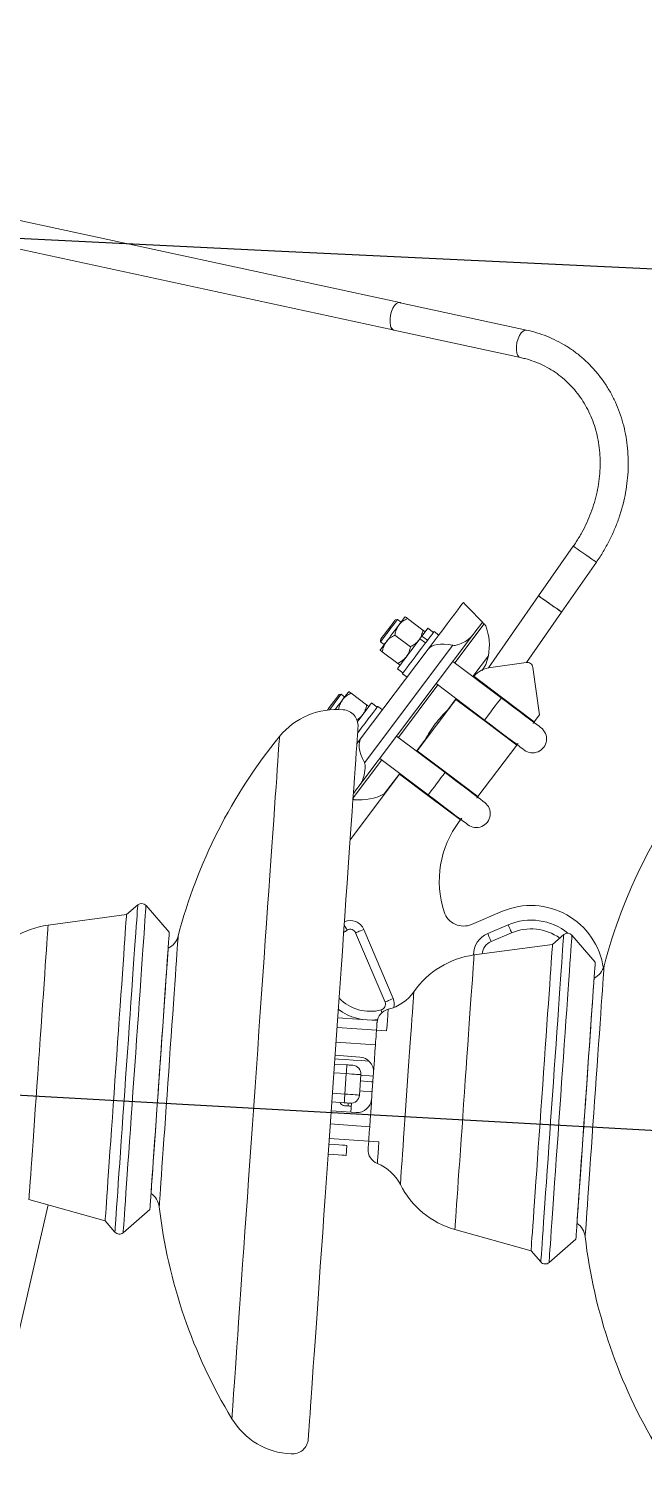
# Model space of a CAD drawing. Header units: millimetres. Extents: x 1587714 to 3094800, y -694377 to -413614.
# Drawn here: x 2355356.7 to 2355566.7, y -549894.7 to -549399.6 of the extents above; entities that cross this region are included whole.
import ezdxf

# ---------------------------------------------------------------- set-up
doc = ezdxf.new("R2010")
doc.units = ezdxf.units.MM

# ---------------------------------------------------------------- blocks, each defined once
blk = doc.blocks.new('poste RT1 vista lateral')
at = {"color": 7, "linetype": 'Continuous', "lineweight": 15}
for p, q in [((1019.5044, 9252.4362), (840.7318, 9290.9884)), ((838.708, 9281.6041), (1017.0414, 9243.1464)), ((1062.7386, 9243.0339), (1019.5436, 9252.3484)), ((1017.4137, 9242.9872), (1060.7149, 9233.6488)), ((1078.7959, 9169.1699), (1066.9302, 9152.1478)), ((1074.8056, 9146.6584), (1086.6713, 9163.6806)), ((1041.2211, 9149.9143), (1041.1978, 9149.9314)), ((1066.9302, 9152.1478), (1049.8111, 9127.5888)), ((1018.6405, 9144.0911), (1017.9403, 9143.9929)), ((1019.8804, 9143.1565), (1018.6405, 9144.0911)), ((1027.3866, 9140.4767), (1022.0718, 9144.4821)), ((1062.8078, 9129.4456), (1074.8056, 9146.6584)), ((1044.4858, 9138.8421), (1005.8228, 9087.5344)), ((1023.0912, 9134.7766), (1017.7765, 9138.782)), ((1026.4771, 9137.6872), (1027.0423, 9138.4368)), ((1027.0423, 9138.4368), (1028.949, 9137.0006)), ((1030.9789, 9139.6937), (1029.0721, 9141.1309)), ((1032.7724, 9138.7506), (1031.1751, 9139.9541)), ((1048.2566, 9142.5872), (1048.8349, 9141.9845)), ((1029.1614, 9133.9593), (1006.2924, 9103.6105)), ((1037.5826, 9135.2697), (1007.3542, 9095.1543)), ((1012.8127, 9137.1884), (1012.9112, 9136.4875)), ((1012.9112, 9136.4875), (1014.1511, 9135.5538)), ((1026.3566, 9137.527), (1028.2634, 9136.0908)), ((1018.7958, 9129.0765), (1013.4811, 9133.0819)), ((1054.1798, 9117.3101), (1037.6479, 9129.7679)), ((1048.8771, 9128.7389), (1047.618, 9126.678)), ((1049.7409, 9131.6838), (1048.8771, 9128.7389)), ((1050.5999, 9127.7318), (1062.7234, 9129.436)), ((1018.6317, 9127.276), (1020.5385, 9125.8397)), ((1020.3425, 9125.5794), (1021.9397, 9124.3758)), ((1044.7448, 9124.7201), (1044.5812, 9124.5427)), ((1054.746, 9117.1842), (1044.7448, 9124.7201)), ((1064.9823, 9127.7337), (1067.2626, 9111.5089)), ((1008.1285, 9114.9211), (1002.8138, 9118.9256)), ((1031.9187, 9122.1643), (1048.4505, 9109.7074)), ((999.3824, 9118.5346), (998.6821, 9118.4363)), ((1000.6224, 9117.6), (999.3824, 9118.5346)), ((1011.7209, 9114.1381), (1009.814, 9115.5744)), ((1013.5143, 9113.194), (1011.917, 9114.3985)), ((1025.4345, 9099.2036), (1038.6745, 9116.7731)), ((1036.5188, 9113.9131), (1035.8448, 9113.2426)), ((1048.7279, 9109.1972), (1038.6745, 9116.7731)), ((1065.4571, 9109.1123), (1054.746, 9117.1842)), ((1048.7279, 9109.1972), (1059.439, 9101.1262)), ((1067.2626, 9111.5089), (1065.4571, 9109.1123)), ((1034.9216, 9091.7535), (1018.3899, 9104.2113)), ((1035.488, 9091.6276), (1025.4345, 9099.2036)), ((1028.0486, 9102.8972), (1027.5886, 9102.0618)), ((1059.439, 9101.1262), (1046.1991, 9083.5557)), ((1012.6606, 9096.6087), (1029.1923, 9084.1508)), ((1002.4799, 9068.7415), (1019.4164, 9091.2166)), ((1029.4698, 9083.6415), (1019.4164, 9091.2166)), ((1046.1991, 9083.5557), (1035.488, 9091.6276)), ((1014.476, 9084.661), (1014.1523, 9084.456)), ((1004.0002, 9082.4876), (1003.461, 9082.7718)), ((1029.4698, 9083.6415), (1040.1809, 9075.5696)), ((1040.1809, 9075.5696), (1039.8054, 9075.0718)), ((929.8599, 9046.5424), (926.0327, 9043.216)), ((940.6474, 9037.1811), (932.6814, 9046.345)), ((926.0327, 9043.216), (899.2196, 9039.5987)), ((1044.0069, 9039.8498), (1054.5726, 9044.3339)), ((1049.5142, 9036.7551), (1056.5263, 9039.7315)), ((1014.4102, 9013.3319), (1004.3721, 9036.9802)), ((1007.1336, 9038.1522), (1017.1717, 9014.504)), ((1057.6985, 9036.9706), (1050.6865, 9033.9942)), ((1075.5042, 9036.3581), (1071.677, 9033.0307)), ((1086.2917, 9026.9969), (1078.3258, 9036.1607)), ((1071.677, 9033.0307), (1044.8639, 9029.4144)), ((998.3649, 9009.6123), (998.3941, 9010.3123)), ((1011.7542, 9006.9697), (998.2265, 9007.9157)), ((998.3649, 9009.6123), (998.3453, 9009.6142)), ((997.9965, 9004.6265), (1011.4832, 9003.6833)), ((1014.9659, 9003.4392), (1011.4832, 9003.6833)), ((997.3321, 8995.1251), (1005.831, 8994.5309)), ((1011.1344, 8998.6956), (1010.9693, 8996.3343)), ((997.1228, 8992.1324), (1001.3821, 8991.8339)), ((1001.1728, 8988.8413), (1000.6845, 8981.8585)), ((1006.1606, 8988.4932), (1005.6723, 8981.5094)), ((996.0067, 8976.1708), (1004.5056, 8975.5766)), ((1000.4752, 8978.8659), (996.216, 8979.1634)), ((1001.9002, 8977.7958), (1001.9101, 8977.7901)), ((1002.9423, 8978.7304), (1002.7304, 8975.7006)), ((1009.1778, 8970.7148), (1009.3429, 8973.0752)), ((1008.829, 8965.7261), (995.3423, 8966.6693)), ((1008.829, 8965.7261), (1012.3117, 8965.483)), ((1001.1297, 8960.8977), (1001.3671, 8964.2928)), ((892.6595, 8945.7848), (918.7083, 8938.4711)), ((812.336, 8566.7794), (899.1805, 8943.9538)), ((924.8567, 8934.4466), (934.0205, 8942.4126)), ((918.7083, 8938.4711), (922.0352, 8934.644)), ((1038.3039, 8935.6005), (1064.3526, 8928.2868)), ((1070.501, 8924.2623), (1079.6648, 8932.2283)), ((1064.3526, 8928.2868), (1067.6795, 8924.4597))]:
    blk.add_line(p, q, dxfattribs=at)
at = {"color": 8, "linetype": 'Continuous', "lineweight": 15}
for p, q in [((1048.2566, 9142.5872), (1038.2529, 9129.312)), ((1049.7409, 9131.6838), (1044.4403, 9124.6495)), ((1032.5236, 9121.7084), (1018.9948, 9103.7555)), ((1038.7109, 9117.0459), (1035.8448, 9113.2426)), ((1028.0486, 9102.8972), (1025.1821, 9099.093)), ((1013.2656, 9096.1528), (1003.4894, 9083.1787)), ((1019.4529, 9091.4903), (1014.1523, 9084.456)), ((1011.1344, 8998.6956), (997.6477, 8999.6388)), ((1001.1728, 8988.8413), (996.9136, 8989.1398)), ((996.4253, 8982.156), (1000.6845, 8981.8585)), ((995.6911, 8971.657), (1009.1778, 8970.7148))]:
    blk.add_line(p, q, dxfattribs=at)
at = {"color": 7, "linetype": 'Continuous', "lineweight": 15, "flags": 128}
for points in [[(1019.8766, 9252.2769), (1019.5967, 9252.4114), (1018.9808, 9252.419), (1018.3288, 9252.0805), (1017.6889, 9251.4196), (1017.1084, 9250.4859), (1016.6307, 9249.3491), (1016.2912, 9248.0931), (1016.1148, 9246.8114), (1016.1148, 9245.5993), (1016.2912, 9244.5455), (1016.6307, 9243.7291), (1017.1084, 9243.2103), (1017.4806, 9243.052)], [(1041.1978, 9149.9314), (1041.0752, 9149.7693), (1040.7102, 9149.2849), (1040.1101, 9148.4885), (1039.2871, 9147.3956), (1038.2579, 9146.03), (1037.0436, 9144.4192), (1035.6688, 9142.5948), (1034.1615, 9140.594), (1032.5525, 9138.4587), (1030.8744, 9136.2319), (1029.1614, 9133.9593)], [(1047.7252, 9143.1403), (1046.0157, 9144.9208), (1044.5602, 9146.4372), (1043.3631, 9147.6836), (1042.4281, 9148.6573), (1041.7583, 9149.3545), (1041.3555, 9149.7741), (1041.2211, 9149.9143)], [(1066.9302, 9152.1478), (1066.9319, 9152.1468), (1067.1099, 9152.0219), (1067.5666, 9151.7043), (1068.2682, 9151.2151), (1069.1626, 9150.5914), (1070.1834, 9149.8799), (1071.2549, 9149.1332), (1072.2979, 9148.4065), (1073.2347, 9147.7533), (1073.996, 9147.2221), (1074.5253, 9146.853), (1074.7833, 9146.6737), (1074.8056, 9146.6584)], [(1066.9302, 9152.1478), (1067.0762, 9152.0457), (1067.5034, 9151.7482), (1068.1802, 9151.2761), (1069.0563, 9150.6658), (1070.0667, 9149.961), (1071.1366, 9149.2152), (1072.1866, 9148.4838), (1073.1387, 9147.82), (1073.9225, 9147.2736), (1074.4797, 9146.8854), (1074.769, 9146.6832), (1074.8056, 9146.6584)], [(1015.3764, 9140.5902), (1016.1322, 9141.5935), (1016.8207, 9142.5071), (1017.3809, 9143.25), (1017.763, 9143.7574), (1017.933, 9143.9834), (1017.9403, 9143.9929)], [(1018.6405, 9144.0911), (1018.5805, 9144.011), (1018.3192, 9143.6648), (1017.8693, 9143.0678), (1017.2642, 9142.2649), (1016.5486, 9141.315), (1015.7758, 9140.2898)], [(1019.1635, 9142.2048), (1019.6307, 9142.8247), (1020.053, 9143.3854), (1020.4235, 9143.8775), (1020.7357, 9144.2914), (1020.9842, 9144.6214), (1021.1648, 9144.8608), (1021.2744, 9145.0067), (1021.3111, 9145.0553)], [(1012.8127, 9137.1884), (1012.8199, 9137.198), (1012.99, 9137.423), (1013.372, 9137.9304), (1013.9323, 9138.6733), (1014.6208, 9139.5879), (1015.3764, 9140.5902)], [(1015.7758, 9140.2898), (1015.0029, 9139.2636), (1014.2873, 9138.3138), (1013.6822, 9137.5108), (1013.2323, 9136.9138), (1012.971, 9136.5676), (1012.9112, 9136.4875)], [(1014.8681, 9136.5047), (1015.372, 9137.1732), (1015.904, 9137.8799), (1016.4552, 9138.6113), (1017.0158, 9139.3552), (1017.5764, 9140.0991), (1018.1275, 9140.8305), (1018.6596, 9141.5362), (1019.1635, 9142.2048)], [(1020.3425, 9125.5794), (1020.4102, 9125.669), (1020.6916, 9126.0429), (1021.1805, 9126.6914), (1021.8568, 9127.5888), (1022.6928, 9128.6979), (1023.6544, 9129.9739), (1024.7021, 9131.3644), (1025.7931, 9132.812), (1026.8826, 9134.2578), (1027.9262, 9135.6435), (1028.8811, 9136.91), (1029.708, 9138.0077), (1030.3733, 9138.8908), (1030.8498, 9139.523), (1031.1177, 9139.8788), (1031.1751, 9139.9541)], [(1027.0423, 9138.4368), (1027.8138, 9139.4611), (1028.4208, 9140.2669), (1028.8379, 9140.82), (1029.0478, 9141.0985), (1029.0721, 9141.1309)], [(1047.7252, 9143.1403), (1047.4404, 9142.7627), (1047.1189, 9142.3364), (1046.7616, 9141.8615), (1046.3698, 9141.3417), (1045.9448, 9140.7781), (1045.4881, 9140.1715), (1045.0012, 9139.5259), (1044.4858, 9138.8421)], [(1012.7203, 9133.6551), (1012.7572, 9133.7037), (1012.8667, 9133.8487), (1013.0473, 9134.089), (1013.2959, 9134.419), (1013.608, 9134.8329), (1013.9785, 9135.324), (1014.4009, 9135.8848), (1014.8681, 9136.5047)], [(1018.6317, 9127.276), (1018.6339, 9127.2788), (1018.7733, 9127.4638), (1019.1237, 9127.9292), (1019.6705, 9128.655), (1020.391, 9129.6105), (1021.2555, 9130.7578), (1022.2277, 9132.0481), (1023.2675, 9133.4281), (1024.3316, 9134.8405), (1025.3757, 9136.2262), (1026.3566, 9137.527)], [(1026.4771, 9137.6872), (1026.4668, 9137.6739), (1026.3566, 9137.527)], [(999.9053, 9116.6492), (1000.3725, 9117.2691), (1000.795, 9117.8289), (1001.1655, 9118.321), (1001.4776, 9118.7348), (1001.7261, 9119.0648), (1001.9067, 9119.3042), (1002.0163, 9119.4501), (1002.0531, 9119.4987)], [(994.7008, 9113.153), (995.3627, 9114.0313), (996.1184, 9115.0336)], [(996.5178, 9114.7332), (995.7448, 9113.7071), (995.3832, 9113.2275)], [(996.1184, 9115.0336), (996.8741, 9116.0369), (997.5626, 9116.9505), (998.1228, 9117.6934), (998.5049, 9118.2008), (998.675, 9118.4268), (998.6821, 9118.4363)], [(999.3824, 9118.5346), (999.3224, 9118.4554), (999.0612, 9118.1083), (998.6113, 9117.5113), (998.0061, 9116.7083), (997.2906, 9115.7584), (996.5178, 9114.7332)], [(997.4104, 9113.3379), (997.7577, 9113.7986), (998.3183, 9114.5425), (998.8694, 9115.274), (999.4014, 9115.9797), (999.9053, 9116.6492)], [(1005.0014, 9109.1885), (1005.5469, 9109.9124), (1006.5679, 9111.2666), (1007.5068, 9112.5131), (1008.3247, 9113.5984), (1008.9876, 9114.4776), (1009.4679, 9115.1157), (1009.7457, 9115.4838), (1009.814, 9115.5744)], [(1005.0337, 9105.2633), (1005.444, 9105.8078), (1006.535, 9107.2564), (1007.6246, 9108.7022), (1008.6682, 9110.0869), (1009.6229, 9111.3534), (1010.45, 9112.4511), (1011.1153, 9113.3342), (1011.5917, 9113.9665), (1011.8596, 9114.3222), (1011.917, 9114.3985)], [(1038.6745, 9116.7731), (1038.7854, 9116.921), (1038.8189, 9116.9648)], [(1067.7565, 9107.079), (1067.5894, 9107.2049), (1067.092, 9107.5797), (1066.2768, 9108.1948), (1065.1636, 9109.0331), (1063.7799, 9110.0755), (1062.16, 9111.2962), (1060.3435, 9112.6657), (1058.3752, 9114.1486), (1056.3036, 9115.7098), (1054.1798, 9117.3101)], [(1000.0761, 9113.2328), (1000.0761, 9113.2329)], [(1048.4505, 9109.7074), (1050.5743, 9108.1071), (1052.6459, 9106.5459), (1054.6142, 9105.062), (1056.4307, 9103.6935), (1058.0507, 9102.4728), (1059.4343, 9101.4304), (1060.5475, 9100.5912), (1061.3627, 9099.977), (1061.8601, 9099.6022), (1062.0272, 9099.4763)], [(1006.2924, 9103.6105), (1004.7776, 9101.6007)], [(1025.2901, 9099.0119), (1025.3126, 9099.0415), (1025.4345, 9099.2036)], [(1019.4164, 9091.2166), (1019.5383, 9091.3787), (1019.5608, 9091.4083)], [(1048.4985, 9081.5225), (1048.3312, 9081.6493), (1047.8339, 9082.0241), (1047.0186, 9082.6383), (1045.9055, 9083.4766), (1044.5219, 9084.5199), (1042.9019, 9085.7406), (1041.0853, 9087.1091), (1039.1171, 9088.5921), (1037.0456, 9090.1532), (1034.9216, 9091.7535)], [(1005.8228, 9087.5344), (1005.3073, 9086.8507), (1004.8204, 9086.2041), (1004.3638, 9085.5985), (1003.9388, 9085.0339), (1003.5865, 9084.5666)], [(1029.1923, 9084.1508), (1031.3163, 9082.5505), (1033.3879, 9080.9894), (1035.3561, 9079.5064), (1037.1727, 9078.1369), (1038.7926, 9076.9162), (1040.1763, 9075.8739), (1041.2894, 9075.0346), (1042.1047, 9074.4205), (1042.602, 9074.0457), (1042.7692, 9073.9198)], [(918.7083, 8938.4711), (918.7207, 8938.6504), (918.7582, 8939.1854), (918.8203, 8940.0742), (918.9067, 8941.3092), (919.0167, 8942.8828), (919.1496, 8944.7834), (919.3046, 8946.9988), (919.4805, 8949.5146), (919.6761, 8952.3118), (919.8901, 8955.373), (920.1211, 8958.6756), (920.3674, 8962.1985), (920.6274, 8965.9169), (920.8994, 8969.806), (921.1813, 8973.8381), (921.4714, 8977.9866), (921.7677, 8982.2228), (922.0681, 8986.5181), (922.3704, 8990.8431), (922.6729, 8995.168), (922.9732, 8999.4633), (923.2695, 9003.7005), (923.5596, 9007.849), (923.8415, 9011.8811), (924.1135, 9015.7702), (924.3735, 9019.4886), (924.6199, 9023.0114), (924.8508, 9026.314), (925.0649, 9029.3753), (925.2605, 9032.1724), (925.4363, 9034.6873), (925.5913, 9036.9036), (925.7242, 9038.8043), (925.8342, 9040.3779), (925.9206, 9041.6129), (925.9827, 9042.5017), (926.0202, 9043.0367), (926.0327, 9043.216)], [(1001.4757, 9037.8976), (1001.4453, 9037.9462), (1001.3553, 9038.0912), (1001.2089, 9038.3268), (1001.0121, 9038.6443), (1000.7721, 9039.0296), (1000.4985, 9039.4702), (1000.4397, 9039.5651)], [(1057.6985, 9036.9706), (1057.6759, 9037.0231), (1057.6092, 9037.1804), (1057.5008, 9037.436), (1057.3551, 9037.7793), (1057.1774, 9038.198), (1056.9747, 9038.6748), (1056.7549, 9039.1927), (1056.5263, 9039.7315)], [(934.0205, 8942.4126), (934.0327, 8942.5881), (934.0695, 8943.1136), (934.1303, 8943.9833), (934.215, 8945.1935), (934.3226, 8946.7337), (934.4526, 8948.5924), (934.6039, 8950.7563), (934.7754, 8953.2092), (934.9659, 8955.9329), (935.1739, 8958.9074), (935.3979, 8962.1108), (935.6362, 8965.5192), (935.8871, 8969.1069), (936.1487, 8972.8482), (936.4191, 8976.7144), (936.6962, 8980.6778), (936.9781, 8984.709), (937.2627, 8988.7774), (937.5477, 8992.8534), (937.8311, 8996.9075), (938.1109, 9000.9081), (938.3849, 9004.8268), (938.6512, 9008.6348), (938.9076, 9012.3026), (939.1525, 9015.8036), (939.3839, 9019.1128), (939.6001, 9022.2037), (939.7994, 9025.0561), (939.9806, 9027.6463), (940.1422, 9029.9571), (940.2829, 9031.9703), (940.4019, 9033.6716), (940.4981, 9035.0478), (940.571, 9036.0882), (940.6198, 9036.7873), (940.6443, 9037.1373), (940.6474, 9037.1811)], [(1007.1336, 9038.1522), (1006.5949, 9037.9233), (1006.0768, 9037.704), (1005.5995, 9037.5009), (1005.1809, 9037.3235), (1004.8375, 9037.1776), (1004.5824, 9037.0698), (1004.4251, 9037.0031), (1004.3721, 9036.9802)], [(1050.6865, 9033.9942), (1050.6639, 9034.0467), (1050.5972, 9034.204), (1050.4888, 9034.4596), (1050.343, 9034.8029), (1050.1654, 9035.2216), (1049.9627, 9035.6984), (1049.7429, 9036.2163), (1049.5142, 9036.7551)], [(934.4053, 8947.8943), (934.4177, 8948.0736), (934.4552, 8948.6077), (934.5171, 8949.4936), (934.6031, 8950.7239), (934.7124, 8952.2879), (934.8441, 8954.1705), (934.9971, 8956.3582), (935.17, 8958.8311), (935.3614, 8961.5672), (935.5696, 8964.5455), (935.7929, 8967.7384), (936.0293, 8971.1192), (936.2769, 8974.6602), (936.5335, 8978.3299), (936.797, 8982.0979), (937.065, 8985.9307), (937.3354, 8989.7969), (937.6057, 8993.6631), (937.8738, 8997.4968), (938.1372, 9001.2639), (938.3938, 9004.9336), (938.6414, 9008.4746), (938.8779, 9011.8554), (939.1012, 9015.0492), (939.3094, 9018.0266), (939.5008, 9020.7636), (939.6737, 9023.2356), (939.8266, 9025.4233), (939.9583, 9027.3068), (940.0676, 9028.8699), (940.1536, 9030.1001), (940.2156, 9030.9861), (940.253, 9031.5211), (940.2655, 9031.6994), (940.2655, 9031.6994)], [(1064.3526, 8928.2868), (1064.3651, 8928.4661), (1064.4025, 8929.0011), (1064.4646, 8929.8899), (1064.551, 8931.1249), (1064.661, 8932.6975), (1064.794, 8934.5992), (1064.9489, 8936.8145), (1065.1248, 8939.3303), (1065.3204, 8942.1275), (1065.5345, 8945.1888), (1065.7654, 8948.4913), (1066.0118, 8952.0142), (1066.2718, 8955.7326), (1066.5437, 8959.6217), (1066.8257, 8963.6538), (1067.1158, 8967.8023), (1067.412, 8972.0385), (1067.7124, 8976.3339), (1068.0148, 8980.6588), (1068.3172, 8984.9837), (1068.6176, 8989.279), (1068.9138, 8993.5153), (1069.2039, 8997.6637), (1069.4859, 9001.6968), (1069.7578, 9005.585), (1070.0179, 9009.3043), (1070.2642, 9012.8262), (1070.4952, 9016.1297), (1070.7092, 9019.1901), (1070.9048, 9021.9882), (1071.0807, 9024.503), (1071.2357, 9026.7193), (1071.3686, 9028.62), (1071.4786, 9030.1936), (1071.565, 9031.4286), (1071.6271, 9032.3164), (1071.6645, 9032.8524), (1071.677, 9033.0307)], [(1079.6648, 8932.2283), (1079.6771, 8932.4038), (1079.7138, 8932.9283), (1079.7747, 8933.799), (1079.8593, 8935.0092), (1079.967, 8936.5494), (1080.097, 8938.4081), (1080.2482, 8940.572), (1080.4198, 8943.0249), (1080.6103, 8945.7486), (1080.8182, 8948.7231), (1081.0422, 8951.9265), (1081.2806, 8955.3339), (1081.5315, 8958.9226), (1081.7931, 8962.6629), (1082.0634, 8966.5301), (1082.3406, 8970.4936), (1082.6225, 8974.5247), (1082.907, 8978.5931), (1083.192, 8982.6691), (1083.4755, 8986.7232), (1083.7553, 8990.7238), (1084.0293, 8994.6425), (1084.2955, 8998.4496), (1084.552, 9002.1174), (1084.7969, 9005.6193), (1085.0282, 9008.9276), (1085.2444, 9012.0194), (1085.4438, 9014.8718), (1085.625, 9017.462), (1085.7865, 9019.7728), (1085.9273, 9021.786), (1086.0463, 9023.4873), (1086.1425, 9024.8635), (1086.2153, 9025.9039), (1086.2641, 9026.603), (1086.2886, 9026.953), (1086.2917, 9026.9969)], [(1080.0496, 8937.71), (1080.0621, 8937.8884), (1080.0995, 8938.4234), (1080.1615, 8939.3094), (1080.2475, 8940.5396), (1080.3568, 8942.1027), (1080.4885, 8943.9862), (1080.6415, 8946.1739), (1080.8144, 8948.6458), (1081.0057, 8951.3829), (1081.214, 8954.3602), (1081.4372, 8957.5541), (1081.6736, 8960.9349), (1081.9212, 8964.4759), (1082.1779, 8968.1456), (1082.4413, 8971.9126), (1082.7094, 8975.7464), (1082.9797, 8979.6126), (1083.2501, 8983.4788), (1083.5181, 8987.3126), (1083.7816, 8991.0796), (1084.0382, 8994.7493), (1084.2858, 8998.2903), (1084.5222, 9001.6711), (1084.7455, 9004.864), (1084.9537, 9007.8423), (1085.1451, 9010.5784), (1085.318, 9013.0513), (1085.4709, 9015.239), (1085.6026, 9017.1225), (1085.712, 9018.6856), (1085.798, 9019.9158), (1085.86, 9020.8018), (1085.8973, 9021.3358), (1085.9099, 9021.5151), (1085.9099, 9021.5151)], [(1013.058, 9010.6111), (1013.0722, 9010.5548), (1013.114, 9010.3898), (1013.1817, 9010.1209), (1013.2729, 9009.7594), (1013.2918, 9009.6842)], [(1017.1717, 9014.504), (1016.633, 9014.2751), (1016.1149, 9014.0557), (1015.6375, 9013.8526), (1015.2191, 9013.6752), (1014.8756, 9013.5293), (1014.6204, 9013.4215), (1014.4633, 9013.3548), (1014.4102, 9013.3319)], [(1011.4832, 9003.6833), (1011.5634, 9004.8296), (1011.6215, 9005.6612), (1011.6568, 9006.1657), (1011.6686, 9006.3345)], [(1011.4832, 9003.6833), (1011.4765, 9003.587), (1011.4566, 9003.3038), (1011.4244, 9002.8422), (1011.381, 9002.2223), (1011.3282, 9001.466), (1011.2679, 9000.6039), (1011.2025, 8999.6684), (1011.1344, 8998.6956)], [(1009.3429, 8973.0752), (1009.5362, 8975.8399), (1009.738, 8978.7266), (1009.9456, 8981.6954), (1010.1561, 8984.7052), (1010.3666, 8987.715), (1010.5742, 8990.6828), (1010.776, 8993.5696), (1010.9693, 8996.3343)], [(1001.3821, 8991.8339), (1001.378, 8991.7767), (1001.3661, 8991.606), (1001.3468, 8991.3304), (1001.3207, 8990.9575), (1001.289, 8990.5045), (1001.2528, 8989.9867), (1001.2136, 8989.4259), (1001.1728, 8988.8413)], [(1001.3821, 8991.8339), (1001.7713, 8991.8072), (1002.1455, 8991.7805), (1002.4905, 8991.7567), (1002.7928, 8991.7357), (1003.0409, 8991.7185), (1003.2253, 8991.7052), (1003.3388, 8991.6975), (1003.3772, 8991.6947)], [(1006.1606, 8988.4932), (1006.0648, 8988.4999), (1005.7809, 8988.519), (1005.32, 8988.5514), (1004.6997, 8988.5952), (1003.9439, 8988.6477), (1003.0815, 8988.7078), (1002.1458, 8988.7736), (1001.1728, 8988.8413)], [(1010.25, 8986.048), (1009.7072, 8986.0861), (1007.1458, 8986.2654), (1006.0104, 8986.3446)], [(1010.3861, 8987.9944), (1009.0482, 8988.0879), (1006.5448, 8988.2624), (1006.1465, 8988.291)], [(1000.6845, 8981.8585), (1000.6437, 8981.2748), (1000.6044, 8980.7131), (1000.5682, 8980.1962), (1000.5365, 8979.7423), (1000.5105, 8979.3704), (1000.4911, 8979.0938), (1000.4792, 8978.9231), (1000.4752, 8978.8659)], [(1000.6845, 8981.8585), (1001.6576, 8981.7908), (1002.5932, 8981.725), (1003.4556, 8981.6649), (1004.2114, 8981.6124), (1004.8317, 8981.5686), (1005.2926, 8981.5361), (1005.5764, 8981.5161), (1005.6723, 8981.5094)], [(1010.0126, 8982.6529), (1009.4698, 8982.691), (1006.9084, 8982.8703), (1005.773, 8982.9495)], [(1002.4703, 8978.7266), (1002.432, 8978.7295), (1002.3184, 8978.7371), (1002.1341, 8978.7495), (1001.886, 8978.7676), (1001.5836, 8978.7886), (1001.2387, 8978.8125), (1000.8645, 8978.8392), (1000.4752, 8978.8659)], [(1001.9101, 8977.7901), (1002.2571, 8977.7653), (1002.8718, 8977.7224)], [(1009.1778, 8970.7148), (1009.1097, 8969.7411), (1009.0443, 8968.8056), (1008.984, 8967.9434), (1008.9312, 8967.1872), (1008.8878, 8966.5673), (1008.8555, 8966.1067), (1008.8357, 8965.8225), (1008.829, 8965.7261)], [(1008.6436, 8963.0749), (1008.6554, 8963.2447), (1008.6907, 8963.7482), (1008.7488, 8964.5808), (1008.829, 8965.7261)], [(1001.1297, 8960.8977), (1000.9735, 8960.9082), (1000.4591, 8960.9444), (999.5955, 8961.0045), (998.3995, 8961.0884), (996.8944, 8961.1933), (995.1095, 8961.3183), (994.9688, 8961.3287)], [(1001.3671, 8964.2928), (1001.2109, 8964.3042), (1000.6965, 8964.3395), (999.8329, 8964.4005), (998.6369, 8964.4835), (997.1318, 8964.5894), (995.3469, 8964.7143), (995.2062, 8964.7238)]]:
    blk.add_lwpolyline(points, dxfattribs=at)
at = {"color": 8, "linetype": 'Continuous', "lineweight": 15, "flags": 128}
for points in [[(1060.7117, 9233.6497), (1060.3188, 9233.8243), (1059.8466, 9234.3574), (1059.5139, 9235.1861), (1059.3453, 9236.2485), (1059.3533, 9237.4663), (1059.5374, 9238.749), (1059.8838, 9240.0012), (1060.367, 9241.1304), (1060.951, 9242.0526), (1061.5924, 9242.7001), (1062.2439, 9243.0244), (1062.7379, 9243.0339)], [(1078.7959, 9169.1699), (1078.7977, 9169.169), (1078.9757, 9169.045), (1079.4323, 9168.7265), (1080.1339, 9168.2372), (1081.0283, 9167.6145), (1082.0491, 9166.9021), (1083.1207, 9166.1553), (1084.1636, 9165.4286), (1085.1004, 9164.7754), (1085.8618, 9164.2451), (1086.3911, 9163.8761), (1086.649, 9163.6958), (1086.6713, 9163.6806)], [(1051.3151, 9113.5087), (1052.088, 9114.5339), (1052.8035, 9115.4838), (1053.4087, 9116.2868), (1053.8585, 9116.8838), (1054.1198, 9117.2309), (1054.1798, 9117.3101)], [(1054.6015, 9116.9925), (1054.6242, 9117.022), (1054.746, 9117.1842)], [(1048.4505, 9109.7074), (1048.5104, 9109.7865), (1048.7716, 9110.1337), (1049.2215, 9110.7307), (1049.8267, 9111.5337), (1050.5422, 9112.4826), (1051.3151, 9113.5087)], [(1048.7279, 9109.1972), (1048.8498, 9109.3593), (1048.8723, 9109.3888)], [(962.0396, 8870.8718), (962.052, 8871.0482), (962.0891, 8871.5794), (962.1508, 8872.4625), (962.237, 8873.6947), (962.3473, 8875.272), (962.4815, 8877.1908), (962.6391, 8879.4444), (962.8196, 8882.026), (963.0225, 8884.928), (963.2472, 8888.1419), (963.4931, 8891.6571), (963.7593, 8895.4632), (964.045, 8899.5497), (964.3493, 8903.9023), (964.6715, 8908.5095), (965.0104, 8913.3561), (965.3651, 8918.4277), (965.7344, 8923.7101), (966.1173, 8929.1852), (966.5126, 8934.8376), (966.919, 8940.6502), (967.3354, 8946.605), (967.7605, 8952.6837), (968.193, 8958.8692), (968.6315, 8965.1406), (969.0749, 8971.4797), (969.5215, 8977.8683), (969.9703, 8984.2856), (970.4197, 8990.7124), (970.8685, 8997.1306), (971.3152, 9003.5183), (971.7585, 9009.8584), (972.1971, 9016.1297), (972.6296, 9022.3143), (973.0546, 9028.393), (973.471, 9034.3478), (973.8774, 9040.1604), (974.2727, 9045.8128), (974.6556, 9051.2888), (975.0249, 9056.5703), (975.3796, 9061.6419), (975.7185, 9066.4895), (976.0407, 9071.0957), (976.3451, 9075.4492), (976.6308, 9079.5348), (976.8969, 9083.3409), (977.1428, 9086.8571), (977.3675, 9090.07), (977.5704, 9092.972), (977.751, 9095.5546), (977.9086, 9097.8081), (978.0427, 9099.726), (978.1531, 9101.3043), (978.2392, 9102.5364), (978.3009, 9103.4195), (978.3381, 9103.9498), (978.3504, 9104.1272), (978.3504, 9104.1272)], [(1032.057, 9087.9521), (1032.8299, 9088.9783), (1033.5455, 9089.9272), (1034.1506, 9090.7302), (1034.6005, 9091.3272), (1034.8618, 9091.6743), (1034.9216, 9091.7535)], [(1035.3435, 9091.4359), (1035.366, 9091.4655), (1035.488, 9091.6276)], [(1029.1923, 9084.1508), (1029.2523, 9084.23), (1029.5136, 9084.5771), (1029.9635, 9085.1741), (1030.5686, 9085.9771), (1031.2841, 9086.9269), (1032.057, 9087.9521)], [(1029.4698, 9083.6415), (1029.5917, 9083.8027), (1029.6142, 9083.8332)], [(922.0352, 8934.644), (922.0476, 8934.8214), (922.0846, 8935.3507), (922.146, 8936.229), (922.2315, 8937.4516), (922.3405, 8939.0099), (922.4722, 8940.8944), (922.626, 8943.0935), (922.8007, 8945.5922), (922.9954, 8948.3759), (923.2087, 8951.4267), (923.4393, 8954.7246), (923.6858, 8958.2493), (923.9466, 8961.9792), (924.22, 8965.8892), (924.5044, 8969.9557), (924.7979, 8974.1528), (925.0986, 8978.4539), (925.4047, 8982.8312), (925.7143, 8987.2582), (926.0253, 8991.7061), (926.3358, 8996.1464), (926.6439, 9000.5524), (926.9476, 9004.8945), (927.2449, 9009.1469), (927.5341, 9013.2821), (927.8132, 9017.2732), (928.0805, 9021.0965), (928.3344, 9024.7262), (928.5731, 9028.1403), (928.7952, 9031.3179), (928.9994, 9034.2371), (929.1842, 9036.8807), (929.3486, 9039.2306), (929.4915, 9041.2743), (929.6119, 9042.9976), (929.7093, 9044.389), (929.7828, 9045.44), (929.832, 9046.1447), (929.8568, 9046.4985), (929.8599, 9046.5424)], [(924.8567, 8934.4466), (924.8691, 8934.624), (924.9061, 8935.1532), (924.9675, 8936.0316), (925.053, 8937.2542), (925.162, 8938.8125), (925.2938, 8940.697), (925.4475, 8942.8961), (925.6223, 8945.3948), (925.817, 8948.1785), (926.0302, 8951.2293), (926.2609, 8954.5271), (926.5074, 8958.0519), (926.7681, 8961.7817), (927.0416, 8965.6918), (927.3259, 8969.7583), (927.6194, 8973.9554), (927.9202, 8978.2565), (928.2263, 8982.6338), (928.5358, 8987.0608), (928.8468, 8991.5087), (929.1574, 8995.949), (929.4654, 9000.355), (929.7691, 9004.6971), (930.0665, 9008.9495), (930.3556, 9013.0847), (930.6347, 9017.0767), (930.9021, 9020.8991), (931.1559, 9024.5287), (931.3946, 9027.9438), (931.6168, 9031.1205), (931.8209, 9034.0397), (932.0058, 9036.6833), (932.1702, 9039.0341), (932.313, 9041.0769), (932.4335, 9042.8002), (932.5308, 9044.1916), (932.6043, 9045.2425), (932.6536, 9045.9473), (932.6783, 9046.3011), (932.6814, 9046.345)], [(892.6595, 8945.7848), (892.672, 8945.9631), (892.7093, 8946.4972), (892.7713, 8947.3832), (892.8573, 8948.6134), (892.9668, 8950.1793), (893.099, 8952.0686), (893.2527, 8954.2677), (893.4269, 8956.7587), (893.6202, 8959.5234), (893.8311, 8962.5409), (894.0582, 8965.7872), (894.2995, 8969.2385), (894.5533, 8972.8682), (894.8177, 8976.6486), (895.0906, 8980.551), (895.37, 8984.5459), (895.6537, 8988.6038), (895.9395, 8992.6913), (896.2254, 8996.7797), (896.5091, 9000.8366), (896.7885, 9004.8325), (897.0614, 9008.7349), (897.3258, 9012.5153), (897.5796, 9016.145), (897.8209, 9019.5963), (898.0479, 9022.8426), (898.2589, 9025.8601), (898.4522, 9028.6248), (898.6264, 9031.1158), (898.7802, 9033.314), (898.9123, 9035.2042), (899.0218, 9036.7701), (899.1078, 9038.0003), (899.1698, 9038.8863), (899.2071, 9039.4204), (899.2196, 9039.5987), (899.2196, 9039.5987)], [(1067.6795, 8924.4597), (1067.6919, 8924.6361), (1067.7289, 8925.1664), (1067.7903, 8926.0447), (1067.8759, 8927.2673), (1067.9848, 8928.8256), (1068.1166, 8930.7101), (1068.2703, 8932.9093), (1068.4451, 8935.4079), (1068.6398, 8938.1917), (1068.8531, 8941.2425), (1069.0837, 8944.5403), (1069.3302, 8948.065), (1069.5909, 8951.7949), (1069.8644, 8955.7049), (1070.1487, 8959.7714), (1070.4422, 8963.9685), (1070.743, 8968.2686), (1071.0491, 8972.647), (1071.3586, 8977.0739), (1071.6696, 8981.5209), (1071.9802, 8985.9622), (1072.2883, 8990.3681), (1072.5919, 8994.7102), (1072.8893, 8998.9626), (1073.1784, 9003.0978), (1073.4575, 9007.0889), (1073.7249, 9010.9122), (1073.9787, 9014.5419), (1074.2174, 9017.956), (1074.4396, 9021.1327), (1074.6437, 9024.0529), (1074.8286, 9026.6955), (1074.993, 9029.0463), (1075.1358, 9031.09), (1075.2563, 9032.8124), (1075.3536, 9034.2047), (1075.4271, 9035.2557), (1075.4764, 9035.9604), (1075.5011, 9036.3142), (1075.5042, 9036.3581)], [(1070.501, 8924.2623), (1070.5134, 8924.4397), (1070.5504, 8924.969), (1070.6119, 8925.8473), (1070.6974, 8927.0699), (1070.8063, 8928.6282), (1070.9381, 8930.5127), (1071.0919, 8932.7118), (1071.2667, 8935.2105), (1071.4613, 8937.9942), (1071.6746, 8941.045), (1071.9052, 8944.3429), (1072.1517, 8947.8676), (1072.4125, 8951.5975), (1072.6859, 8955.5075), (1072.9703, 8959.574), (1073.2638, 8963.7711), (1073.5645, 8968.0722), (1073.8706, 8972.4495), (1074.1802, 8976.8765), (1074.4912, 8981.3235), (1074.8017, 8985.7647), (1075.1098, 8990.1707), (1075.4135, 8994.5128), (1075.7108, 8998.7652), (1076, 9002.9004), (1076.2791, 9006.8915), (1076.5464, 9010.7148), (1076.8002, 9014.3445), (1077.039, 9017.7586), (1077.2611, 9020.9353), (1077.4652, 9023.8554), (1077.6501, 9026.4981), (1077.8145, 9028.8489), (1077.9573, 9030.8926), (1078.0779, 9032.6149), (1078.1751, 9034.0073), (1078.2487, 9035.0583), (1078.2979, 9035.763), (1078.3227, 9036.1168), (1078.3258, 9036.1607)], [(1038.3039, 8935.6005), (1038.3163, 8935.7789), (1038.3537, 8936.3129), (1038.4156, 8937.1989), (1038.5016, 8938.4291), (1038.6112, 8939.9951), (1038.7433, 8941.8843), (1038.897, 8944.0835), (1039.0712, 8946.5744), (1039.2646, 8949.3392), (1039.4755, 8952.3556), (1039.7025, 8955.6029), (1039.9439, 8959.0533), (1040.1977, 8962.6839), (1040.462, 8966.4643), (1040.735, 8970.3667), (1041.0143, 8974.3617), (1041.298, 8978.4186), (1041.5839, 8982.507), (1041.8698, 8986.5954), (1042.1535, 8990.6523), (1042.4329, 8994.6473), (1042.7057, 8998.5507), (1042.9701, 9002.331), (1043.2239, 9005.9607), (1043.4653, 9009.4121), (1043.6923, 9012.6584), (1043.9032, 9015.6758), (1044.0965, 9018.4405), (1044.2708, 9020.9315), (1044.4245, 9023.1297), (1044.5566, 9025.0189), (1044.6661, 9026.5858), (1044.7522, 9027.8161), (1044.8141, 9028.702), (1044.8515, 9029.2361), (1044.8639, 9029.4144), (1044.8639, 9029.4144)], [(1019.6582, 8950.9118), (1019.6704, 8951.0872), (1019.707, 8951.6089), (1019.7674, 8952.4739), (1019.8512, 8953.6707), (1019.9573, 8955.188), (1020.0846, 8957.0105), (1020.232, 8959.1162), (1020.3976, 8961.4851), (1020.5799, 8964.0915), (1020.7768, 8966.9077), (1020.9863, 8969.9042), (1021.2061, 8973.0484), (1021.434, 8976.3072), (1021.6675, 8979.646), (1021.9042, 8983.0306), (1022.1415, 8986.4237), (1022.3768, 8989.7892), (1022.6078, 8993.0928), (1022.832, 8996.299), (1023.047, 8999.3727), (1023.2505, 9002.2833), (1023.4403, 9004.9975), (1023.6145, 9007.4885), (1023.7712, 9009.7296), (1023.9087, 9011.6961), (1024.0256, 9013.3679), (1024.1206, 9014.7269), (1024.1928, 9015.7597), (1024.2413, 9016.454), (1024.2658, 9016.803), (1024.2688, 9016.8459)], [(1015.4838, 9010.8464), (1015.4806, 9010.7996), (1015.4549, 9010.4325), (1015.4039, 9009.7029), (1015.3283, 9008.6215), (1015.2291, 9007.2033), (1015.1078, 9005.4677), (1014.9659, 9003.4392)], [(997.2482, 8993.9253), (998.4663, 8993.8395), (1000.8991, 8993.6697), (1003.5062, 8993.4876), (1006.2465, 8993.2959), (1008.9918, 8993.1042)], [(1001.9002, 8977.7958), (1001.1289, 8977.8502), (1000.5491, 8977.8903), (1000.2592, 8977.9112), (1000.2369, 8977.9122)], [(1012.3117, 8965.483), (1012.1698, 8963.4545), (1012.0485, 8961.7188), (1011.9493, 8960.3007), (1011.8737, 8959.2192), (1011.8227, 8958.4897), (1011.797, 8958.1225), (1011.7938, 8958.0767)]]:
    blk.add_lwpolyline(points, dxfattribs=at)
at = {"color": 5, "linetype": 'Continuous', "lineweight": 15, "flags": 128}
for points in [[(988.1583, 8863.9338), (988.1708, 8864.1121), (988.2082, 8864.6472), (988.2705, 8865.5369), (988.3573, 8866.7786), (988.4685, 8868.3703), (988.6038, 8870.3043), (988.7628, 8872.5779), (988.945, 8875.1824), (989.1498, 8878.1121), (989.3766, 8881.3565), (989.6249, 8884.9061), (989.8938, 8888.7522), (990.1826, 8892.8816), (990.4904, 8897.2838), (990.8164, 8901.9454), (991.1594, 8906.852), (991.5187, 8911.9895), (991.8931, 8917.3434), (992.2815, 8922.8976), (992.6828, 8928.6358), (993.0957, 8934.541), (993.5191, 8940.5968), (993.9518, 8946.7843), (994.3925, 8953.0861), (994.8398, 8959.4834), (995.2925, 8965.9569), (995.7492, 8972.4886), (996.2086, 8979.0585), (996.6694, 8985.6484), (997.1302, 8992.2373), (997.5897, 8998.8072), (998.0463, 9005.3389), (998.499, 9011.8134), (998.9464, 9018.2097), (999.387, 9024.5116), (999.8197, 9030.699), (1000.2431, 9036.7548), (1000.6561, 9042.66), (1001.0573, 9048.3983), (1001.4458, 9053.9525), (1001.8202, 9059.3064), (1002.1794, 9064.4438), (1002.5225, 9069.3505), (1002.8485, 9074.012), (1003.1563, 9078.4142), (1003.445, 9082.5436), (1003.714, 9086.3898), (1003.9622, 9089.9403), (1004.1891, 9093.1838), (1004.3939, 9096.1134), (1004.576, 9098.7179), (1004.735, 9100.9915), (1004.8703, 9102.9255), (1004.9815, 9104.5172), (1005.0684, 9105.7589), (1005.1307, 9106.6487), (1005.168, 9107.1837), (1005.1805, 9107.362)], [(937.1972, 8943.2795), (937.2095, 8943.455), (937.2464, 8943.9824), (937.3075, 8944.8569), (937.3924, 8946.0719), (937.5005, 8947.6168), (937.631, 8949.4822), (937.7827, 8951.6528), (937.9547, 8954.1113), (938.1455, 8956.8408), (938.3537, 8959.8181), (938.5778, 8963.0234), (938.816, 8966.4299), (939.0665, 8970.0129), (939.3275, 8973.7446), (939.5969, 8977.5965), (939.8726, 8981.54), (940.1527, 8985.5444), (940.4349, 8989.5804), (940.717, 8993.6154), (940.9971, 8997.6199), (941.2729, 9001.5643), (941.5422, 9005.4162), (941.8032, 9009.1479), (942.0537, 9012.7308), (942.2919, 9016.1374), (942.516, 9019.3417), (942.7242, 9022.32), (942.9151, 9025.0485), (943.087, 9027.508), (943.2388, 9029.6786), (943.3692, 9031.543), (943.4773, 9033.0889), (943.5622, 9034.3039), (943.6234, 9035.1775), (943.6602, 9035.7049), (943.6725, 9035.8813)], [(1082.8415, 8933.0952), (1082.8539, 8933.2707), (1082.8907, 8933.7981), (1082.9519, 8934.6726), (1083.0368, 8935.8866), (1083.1449, 8937.4325), (1083.2753, 8939.2979), (1083.4271, 8941.4685), (1083.599, 8943.927), (1083.7898, 8946.6565), (1083.9981, 8949.6338), (1084.2221, 8952.8382), (1084.4604, 8956.2457), (1084.7109, 8959.8277), (1084.9719, 8963.5603), (1085.2413, 8967.4122), (1085.517, 8971.3557), (1085.797, 8975.3602), (1086.0792, 8979.3961), (1086.3614, 8983.4311), (1086.6414, 8987.4356), (1086.9172, 8991.379), (1087.1866, 8995.2319), (1087.4475, 8998.9636), (1087.698, 9002.5465), (1087.9363, 9005.9531), (1088.1603, 9009.1574), (1088.3686, 9012.1357), (1088.5595, 9014.8642), (1088.7314, 9017.3237), (1088.8831, 9019.4933), (1089.0136, 9021.3587), (1089.1216, 9022.9046), (1089.2066, 9024.1196), (1089.2677, 9024.9932), (1089.3046, 9025.5206), (1089.3169, 9025.697)]]:
    blk.add_lwpolyline(points, dxfattribs=at)
at = {"color": 7, "linetype": 'Continuous', "lineweight": 15}
for centre, radius, start, end in [((1017.9237, 9244.5246), 1.6198, 198.754136, 251.647562), ((910.0046, 9010.2898), 191.3537, 43.739148, 43.968823), ((1031.9353, 9135.3082), 18.1708, 348.49348, 21.558086), ((1063.0017, 9127.4554), 2, 7.999999, 98), ((1051.9916, 9117.8294), 10, 98, 136.441733), ((1064.8919, 9103.2778), 4.76, 233, 53), ((1005.7601, 9100.5726), 18.1708, 264.441914, 297.50652), ((1045.6338, 9077.7214), 4.76, 233, 53), ((1066.959, 9054.6098), 34, 143, 197.940368), ((931.172, 9045.033), 2, 41, 131), ((1064.3409, 9021.3218), 25, 8.360562, 113), ((903.2301, 9009.8679), 30, 97.682419, 145.10347), ((1002.5311, 9036.1986), 5, 23, 113.660969), ((1041.2718, 9046.2931), 7, 197.940368, 293), ((1064.3409, 9021.3218), 20, 50.905657, 113), ((1009.3912, 9025.156), 15, 121.849883, 127.477195), ((1002.5311, 9036.1986), 2, 23, 121.849883), ((1052.6401, 9029.3914), 8, 113, 180.059088), ((1064.3409, 9021.3218), 17, 54.692716, 113), ((1076.8163, 9034.8486), 2, 41, 131), ((1052.6401, 9029.3914), 5, 113, 175.416033), ((1048.8744, 8999.6835), 30, 97.682419, 145.10347), ((1011.966, 9025.4278), 15, 283.563275, 325.10347), ((1009.3912, 9025.156), 18, 232.500104, 277.814805), ((1009.3912, 9025.156), 15, 224.522857, 284.150117), ((1016.6564, 9005.9856), 5, 103.563275, 176), ((1012.5692, 9012.5504), 2, 284.150117, 23), ((1012.5692, 9012.5504), 5, 347.477176, 23), ((1003.1679, 8988.7021), 3, 356, 86), ((1005.4822, 8989.5427), 5, 356, 86), ((1002.6796, 8981.7191), 3, 266, 356), ((1004.8544, 8980.5646), 5, 266, 356), ((1000.7231, 8979.6974), 1.85, 203.23798, 254.764698), ((1000.3158, 8978.2019), 0.3, 254.764698, 266), ((1029.4066, 9384.1183), 407.2575, 265.900863, 266.128663), ((990.8883, 8812.7132), 165.4495, 85.846316, 86.18373), ((1013.6314, 8962.7266), 5, 176, 248.436725), ((1006.2809, 8944.1263), 15, 26.89653, 68.436725), ((1046.413, 8964.4835), 30, 206.89653, 254.317581), ((923.5446, 8935.9562), 2, 221, 311), ((1069.1889, 8925.7718), 2, 221, 311)]:
    blk.add_arc(centre, radius, start, end, dxfattribs=at)
at = {"color": 5, "linetype": 'Continuous', "lineweight": 15}
for centre, radius, start, end in [((997.758, 9088.2929), 25.0474, 84.689602, 140.790029), ((999.6939, 9107.7461), 5.5, 356, 86.015078), ((1117.8145, 8990.3299), 180, 140.786917, 165.342779), ((1263.4588, 8980.1454), 180, 140.786917, 165.342779), ((937.3838, 9037.5261), 6.5003, 296.315524, 345.342779), ((1083.0282, 9027.3416), 6.5003, 296.315524, 345.342779), ((930.7407, 8942.5256), 6.5003, 6.657221, 55.684476), ((1115.9839, 8964.1514), 180, 186.657221, 211.213083), ((1076.3851, 8932.3412), 6.5003, 6.657221, 55.684476), ((1261.6282, 8953.967), 180, 186.657221, 211.213083), ((983.462, 8883.8504), 25.0474, 211.209971, 267.310398), ((982.6717, 8864.3171), 5.5, 265.984922, 356)]:
    blk.add_arc(centre, radius, start, end, dxfattribs=at)
at = {"color": 8, "linetype": 'Continuous', "lineweight": 15}
blk.add_arc((1004.1406, 8978.6625), 2.4022, 177.262719, 201.14687, dxfattribs=at)
at = {"color": 7, "linetype": 'Continuous', "lineweight": 15}
for centre, start_param, end_param in [((1128.1923, 9059.3339), 2.83089834, 3.14159265), ((1105.3233, 9028.9858), 3.14159265, 3.45228697)]:
    blk.add_ellipse(centre, major_axis=(99.0308, -74.6251), ratio=0.16129032, start_param=start_param, end_param=end_param, dxfattribs=at)
for points, knots in [([(1086.6713, 9163.6806), (1087.0962, 9164.3045), (1088.3041, 9166.0786), (1090.1128, 9169.1217), (1092.0085, 9172.8336), (1093.6419, 9176.6555), (1095.0051, 9180.5631), (1096.0903, 9184.5341), (1096.8907, 9188.5452), (1097.4013, 9192.5732), (1097.6187, 9196.5949), (1097.5414, 9200.5864), (1097.1696, 9204.5239), (1096.5057, 9208.3843), (1095.5537, 9212.145), (1094.3186, 9215.7831), (1092.809, 9219.2778), (1091.0341, 9222.6084), (1089.0042, 9225.755), (1086.7326, 9228.7003), (1084.2323, 9231.4269), (1081.5189, 9233.9198), (1078.6078, 9236.1645), (1075.5163, 9238.149), (1072.263, 9239.8649), (1068.8639, 9241.2949), (1065.6777, 9242.345), (1063.6046, 9242.8309), (1062.7386, 9243.0339)], [0, 0, 0, 0, 0.021620869, 0.061478136, 0.10135348, 0.141221587, 0.181096787, 0.220964806, 0.260822767, 0.300669878, 0.340497695, 0.380306483, 0.420077798, 0.459807759, 0.499497668, 0.539127438, 0.578703523, 0.618218059, 0.657665653, 0.697054878, 0.736388311, 0.775674395, 0.814922138, 0.854150574, 0.893373951, 0.932602033, 0.971849075, 1, 1, 1, 1]), ([(1060.7149, 9233.6488), (1061.2432, 9233.5273), (1062.8381, 9233.1605), (1065.4219, 9232.333), (1068.405, 9231.0677), (1071.2419, 9229.5215), (1073.9142, 9227.7083), (1076.4014, 9225.6384), (1078.6847, 9223.3267), (1080.7479, 9220.7918), (1082.5754, 9218.0503), (1084.154, 9215.1224), (1085.4741, 9212.0302), (1086.526, 9208.7951), (1087.3034, 9205.4397), (1087.8008, 9201.9871), (1088.0159, 9198.4616), (1087.9465, 9194.8875), (1087.5939, 9191.2892), (1086.96, 9187.6913), (1086.0498, 9184.1183), (1084.8683, 9180.5959), (1083.4253, 9177.1475), (1081.7275, 9173.7995), (1080.1477, 9171.152), (1079.1184, 9169.6429), (1078.7959, 9169.1699)], [0, 0, 0, 0, 0.02169247, 0.06549515, 0.10937709, 0.15335687, 0.19740748, 0.241499, 0.28558195, 0.32960982, 0.37356341, 0.41742238, 0.46117035, 0.50480376, 0.54833558, 0.59177884, 0.63513481, 0.67841964, 0.72164272, 0.76482515, 0.8079766, 0.8510948, 0.89419207, 0.93727536, 0.98034294, 1, 1, 1, 1]), ([(1022.0718, 9144.4821), (1021.5389, 9144.1892), (1020.4537, 9143.5926), (1019.5537, 9142.7287), (1019.1741, 9142.2191), (1019.1635, 9142.2048)], [0, 0, 0, 0, 0.48393826, 0.9854954, 1, 1, 1, 1]), ([(1022.0718, 9144.4821), (1021.9558, 9144.5694), (1021.5197, 9144.8974), (1021.3994, 9144.9885), (1021.3111, 9145.0553)], [0, 0, 0, 0, 0.26613183, 1, 1, 1, 1]), ([(1017.7765, 9138.782), (1017.2431, 9138.4899), (1016.1568, 9137.8948), (1015.2614, 9137.0227), (1014.8787, 9136.5187), (1014.8681, 9136.5047)], [0, 0, 0, 0, 0.48396538, 0.98566527, 1, 1, 1, 1]), ([(1019.1635, 9142.2048), (1018.8921, 9141.7847), (1018.3396, 9140.9294), (1017.9686, 9139.7281), (1017.82, 9138.9962), (1017.7765, 9138.782)], [0, 0, 0, 0, 0.40571377, 0.82613817, 1, 1, 1, 1]), ([(1027.3866, 9140.4767), (1027.2523, 9139.8839), (1026.9787, 9138.6766), (1026.3921, 9137.5717), (1026.0102, 9137.0679), (1025.9996, 9137.054)], [0, 0, 0, 0, 0.4840238, 0.98569196, 1, 1, 1, 1]), ([(1027.3866, 9140.4767), (1027.5027, 9140.3894), (1027.9388, 9140.0614), (1028.0591, 9139.9704), (1028.1473, 9139.9036)], [0, 0, 0, 0, 0.26613183, 1, 1, 1, 1]), ([(1044.4858, 9138.8421), (1044.3544, 9138.6805), (1043.6428, 9137.8049), (1041.9206, 9136.5566), (1039.8353, 9135.5833), (1038.3955, 9135.2208), (1037.8463, 9135.2538), (1037.5826, 9135.2697)], [0, 0, 0, 0, 0.09076155, 0.49174969, 0.81499335, 0.91116414, 1, 1, 1, 1]), ([(1013.4811, 9133.0819), (1013.365, 9133.1692), (1012.9288, 9133.4972), (1012.8086, 9133.5883), (1012.7203, 9133.6551)], [0, 0, 0, 0, 0.26613777, 1, 1, 1, 1]), ([(1014.8681, 9136.5047), (1014.5968, 9136.0846), (1014.0442, 9135.2293), (1013.6733, 9134.028), (1013.5246, 9133.2961), (1013.4811, 9133.0819)], [0, 0, 0, 0, 0.40571369, 0.82613821, 1, 1, 1, 1]), ([(1023.0912, 9134.7766), (1022.9569, 9134.1838), (1022.6834, 9132.9764), (1022.0967, 9131.8717), (1021.7148, 9131.3678), (1021.7042, 9131.3539)], [0, 0, 0, 0, 0.48401476, 0.98569224, 1, 1, 1, 1]), ([(1025.9996, 9137.054), (1025.6706, 9136.6772), (1025.0006, 9135.91), (1023.9479, 9135.2221), (1023.2851, 9134.8775), (1023.0912, 9134.7766)], [0, 0, 0, 0, 0.40574591, 0.8261186, 1, 1, 1, 1]), ([(1021.7042, 9131.3539), (1021.3751, 9130.9771), (1020.7051, 9130.2099), (1019.6526, 9129.522), (1018.9898, 9129.1773), (1018.7958, 9129.0765)], [0, 0, 0, 0, 0.40575405, 0.82611511, 1, 1, 1, 1]), ([(1018.7958, 9129.0765), (1018.9119, 9128.9892), (1019.3482, 9128.6612), (1019.4683, 9128.5702), (1019.5565, 9128.5033)], [0, 0, 0, 0, 0.26613881, 1, 1, 1, 1]), ([(1049.7203, 9131.6133), (1049.6933, 9131.4746), (1049.6434, 9131.2183), (1049.5748, 9130.9465), (1049.5434, 9130.8217)], [0, 0, 0, 0, 0.54103251, 1, 1, 1, 1]), ([(1002.8138, 9118.9256), (1002.2803, 9118.6334), (1001.194, 9118.0384), (1000.2996, 9117.1665), (999.916, 9116.6632), (999.9053, 9116.6492)], [0, 0, 0, 0, 0.48402424, 0.9856486, 1, 1, 1, 1]), ([(1002.8138, 9118.9256), (1002.6977, 9119.0133), (1002.2615, 9119.3426), (1002.1413, 9119.4327), (1002.0531, 9119.4987)], [0, 0, 0, 0, 0.26618093, 1, 1, 1, 1]), ([(999.9053, 9116.6492), (999.634, 9116.2288), (999.0817, 9115.3729), (998.721, 9114.2049), (998.5759, 9113.508), (998.5392, 9113.3281)], [0, 0, 0, 0, 0.405804207, 0.826160967, 0.972223605, 0.972223605, 0.972223605, 0.972223605]), ([(1008.1285, 9114.9211), (1007.9943, 9114.3279), (1007.7209, 9113.1201), (1007.134, 9112.0152), (1006.7521, 9111.5114), (1006.7415, 9111.4974)], [0, 0, 0, 0, 0.48411327, 0.98569476, 1, 1, 1, 1]), ([(1008.1285, 9114.9211), (1008.2446, 9114.8335), (1008.6808, 9114.5041), (1008.801, 9114.4135), (1008.8892, 9114.347)], [0, 0, 0, 0, 0.26617465, 1, 1, 1, 1]), ([(1006.7415, 9111.4974), (1006.4125, 9111.1205), (1005.8424, 9110.4673), (1005.1272, 9109.9595), (1004.8107, 9109.7633)], [0, 0, 0, 0, 0.405761303, 0.703109349, 0.703109349, 0.703109349, 0.703109349]), ([(1035.8448, 9113.2426), (1034.37, 9111.6777), (1031.3908, 9108.5164), (1029.17, 9104.7826), (1028.0486, 9102.8972)], [0, 0, 0, 0, 0.49502985, 1, 1, 1, 1]), ([(1065.4571, 9109.1123), (1065.434, 9109.082), (1065.3878, 9109.0214), (1065.1684, 9108.7282), (1065.0431, 9108.5629), (1065.0142, 9108.5248)], [0, 0, 0, 0, 0.43416519, 0.86940148, 1, 1, 1, 1]), ([(1059.8833, 9101.7156), (1059.8198, 9101.6312), (1059.5861, 9101.321), (1059.501, 9101.2083), (1059.439, 9101.1262)], [0, 0, 0, 0, 0.27186749, 1, 1, 1, 1]), ([(1007.3542, 9095.1543), (1007.4113, 9095.0111), (1007.6589, 9094.3895), (1007.6648, 9092.6183), (1007.265, 9090.5951), (1006.5885, 9088.7176), (1006.0778, 9087.9286), (1005.8228, 9087.5344)], [0, 0, 0, 0, 0.05181485, 0.22494862, 0.59673477, 0.79856499, 1, 1, 1, 1]), ([(1046.1991, 9083.5557), (1046.176, 9083.5252), (1046.1299, 9083.4642), (1045.9102, 9083.1736), (1045.785, 9083.0068), (1045.7561, 9082.9682)], [0, 0, 0, 0, 0.43416247, 0.8693726, 1, 1, 1, 1]), ([(1040.6253, 9076.16), (1040.5617, 9076.0756), (1040.3278, 9075.7655), (1040.2428, 9075.6522), (1040.1809, 9075.5696)], [0, 0, 0, 0, 0.27186509, 1, 1, 1, 1])]:
    blk.add_open_spline(points, degree=3, knots=knots, dxfattribs=at)

msp = doc.modelspace()

# ---------------------------------------------------------------- linework, layer by layer
at = {"color": 4}
msp.add_arc((2371693.7637, -211246.9921), 338618.7241, 267.083396718, 275.551745798, dxfattribs=at)
at = {"color": 5}
msp.add_arc((2377763.839, -149359.7429), 401031.0256, 266.669529291, 273.81772373, dxfattribs=at)

# ---------------------------------------------------------------- block references
msp.add_blockref('poste RT1 vista lateral', (2354464.0477, -558745.6049))

doc.saveas('drawing.dxf')
